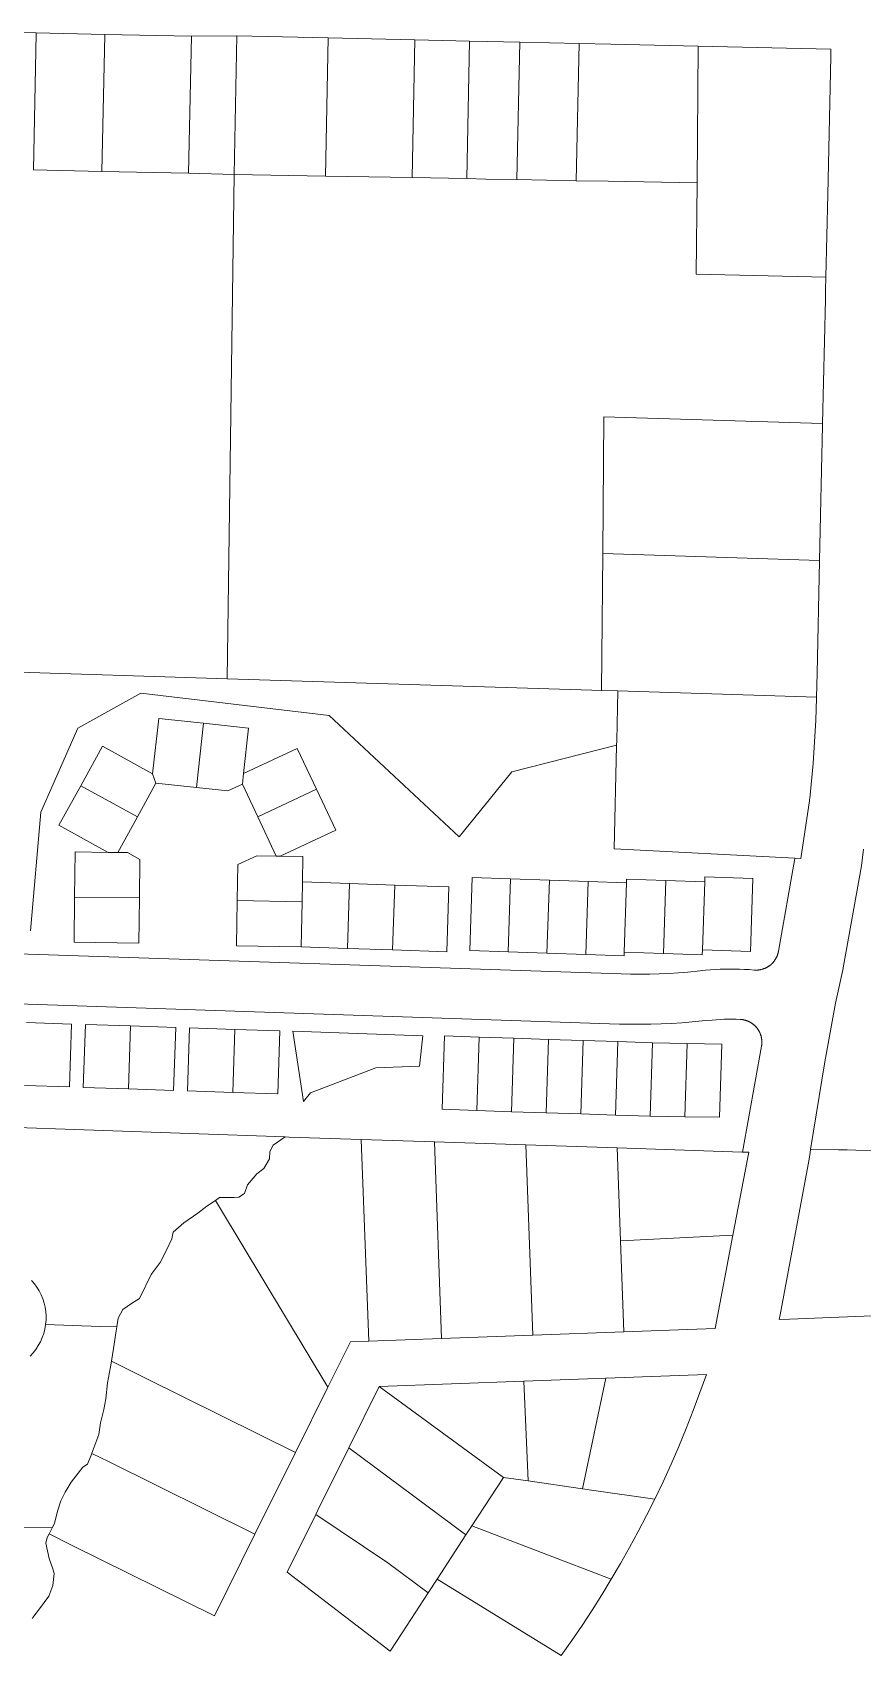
# Model space of a CAD drawing. Header units: feet. Extents: x 865220 to 2774701, y -2240498 to 961524.
# Drawn here: x 2772140 to 2773049, y 951146 to 952925 of the extents above; entities that cross this region are included whole.
import ezdxf

# ---------------------------------------------------------------- set-up
doc = ezdxf.new("R2010")
doc.units = ezdxf.units.FT
doc.header["$LTSCALE"] = 0.015
doc.header["$MEASUREMENT"] = 0
doc.layers.add('Parcels', color=7, linetype='Continuous', lineweight=0)

msp = doc.modelspace()

# ---------------------------------------------------------------- linework, layer by layer
at = {"layer": 'Parcels', "lineweight": 5, "ltscale": 100}
for p, q in [((2772143.9, 952924.9), (2772113.9, 952925.5)), ((2772143.9, 952923.9), (2772140.8, 952774.9)), ((2772140.8, 952774.9), (2772143.9, 952923.9)), ((2772218.9, 952923.3), (2772143.9, 952924.9)), ((2772143.9, 952924.9), (2772143.9, 952923.9)), ((2772143.9, 952923.9), (2772143.9, 952924.9)), ((2772143.9, 952924.9), (2772143.9, 952924.9)), ((2772218.9, 952922.6), (2772215.8, 952773.2)), ((2772313.9, 952921.4), (2772218.9, 952923.3)), ((2772218.9, 952923.3), (2772218.9, 952922.6)), ((2772218.9, 952923.3), (2772218.9, 952923.3)), ((2772310.8, 952771.1), (2772313.9, 952921.4)), ((2772363.8, 952921.9), (2772313.9, 952921.4)), ((2772313.9, 952921.4), (2772313.9, 952921.4)), ((2772363.8, 952921.9), (2772360.8, 952769.9)), ((2772463.8, 952919.6), (2772363.8, 952921.9)), ((2772460.7, 952768.1), (2772463.8, 952919.6)), ((2772558.8, 952917.5), (2772463.8, 952919.6)), ((2772463.8, 952919.6), (2772463.8, 952919.6)), ((2772558.8, 952917.5), (2772555.7, 952766.3)), ((2772618.8, 952916.1), (2772558.8, 952917.5)), ((2772558.8, 952917.5), (2772558.8, 952917.5)), ((2772618.8, 952916.1), (2772615.7, 952765.2)), ((2772615.7, 952765.2), (2772618.8, 952916.1)), ((2772638, 952915.7), (2772618.8, 952916.1)), ((2772618.8, 952916.1), (2772618.8, 952916.1)), ((2772673.7, 952914.9), (2772638, 952915.7)), ((2772670.7, 952764.2), (2772673.7, 952914.9)), ((2772738.7, 952913.4), (2772673.7, 952914.9)), ((2772673.7, 952914.9), (2772673.7, 952914.9)), ((2772738.7, 952913.4), (2772735.7, 952763)), ((2772773.7, 952912.6), (2772738.7, 952913.4)), ((2772738.7, 952913.4), (2772738.7, 952913.4)), ((2772869.4, 952910.5), (2772773.7, 952912.6)), ((2772868.1, 952760.5), (2772869.4, 952910.5)), ((2773014.8, 952907.2), (2772869.4, 952910.5)), ((2772869.4, 952910.5), (2772869.4, 952910.5)), ((2773014.6, 952898.6), (2773014.8, 952907.2)), ((2773014.8, 952907.2), (2773014.8, 952907.2)), ((2773011.3, 952747.9), (2773014.6, 952898.6)), ((2772140.8, 952774.9), (2772215.8, 952773.2)), ((2772310.8, 952771.1), (2772215.8, 952773.2)), ((2772310.8, 952771.1), (2772360.8, 952769.9)), ((2772360.8, 952769.9), (2772310.8, 952771.1)), ((2772360.8, 952769.9), (2772353.1, 952217)), ((2772360.8, 952769.9), (2772360.8, 952769.9)), ((2772460.7, 952768.1), (2772360.8, 952769.9)), ((2772555.7, 952766.3), (2772460.7, 952768.1)), ((2772460.7, 952768.1), (2772460.7, 952768.1)), ((2772555.7, 952766.3), (2772615.7, 952765.2)), ((2772615.7, 952765.2), (2772636.7, 952764.8)), ((2772636.7, 952764.8), (2772670.7, 952764.2)), ((2772670.7, 952764.2), (2772636.7, 952764.8)), ((2772670.7, 952764.2), (2772735.7, 952763)), ((2772735.7, 952763), (2772670.7, 952764.2)), ((2772735.7, 952763), (2772770.6, 952762.3)), ((2772770.6, 952762.3), (2772868.1, 952760.5)), ((2772868.1, 952760.5), (2772867.2, 952660.5)), ((2773009.3, 952657.3), (2773011.3, 952747.9)), ((2773009.3, 952657.3), (2772867.2, 952660.5)), ((2773009, 952643.3), (2773009.3, 952657.3)), ((2773008.7, 952632.8), (2773009, 952643.3)), ((2773005.7, 952496.7), (2773008.7, 952632.8)), ((2772766, 952504.2), (2772765.1, 952404.2)), ((2773005.7, 952496.7), (2772766, 952504.2)), ((2773003.5, 952396.8), (2773005.7, 952494.7)), ((2773005.7, 952494.7), (2773005.7, 952496.7)), ((2773005.7, 952496.7), (2773005.7, 952496.7)), ((2772765.1, 952404.2), (2772764.7, 952354.2)), ((2773002.4, 952346.8), (2773003.5, 952395.9)), ((2773003.5, 952395.9), (2773003.5, 952396.8)), ((2772764.7, 952354.2), (2772763.4, 952204.2)), ((2773002.4, 952346.8), (2772764.7, 952354.2)), ((2772999.7, 952222.7), (2773002.4, 952346.2)), ((2773002.4, 952346.2), (2773002.4, 952346.8)), ((2773002.4, 952346.8), (2773002.4, 952346.8)), ((2772100.4, 952224.9), (2772353.1, 952217)), ((2772752.6, 952204.5), (2772353.1, 952217)), ((2772999, 952196.8), (2772999.7, 952222.7)), ((2772258.4, 952201.2), (2772189.5, 952162.7)), ((2772465, 952176.7), (2772258.4, 952201.2)), ((2772763.4, 952204.2), (2772752.6, 952204.5)), ((2772781.2, 952203.6), (2772763.4, 952204.2)), ((2772781.2, 952203.6), (2772780, 952149.1)), ((2772781.2, 952203.6), (2772999, 952196.8)), ((2772998.4, 952171.5), (2772999, 952195.8)), ((2772999, 952195.8), (2772999, 952196.8)), ((2772999, 952196.8), (2772999, 952196.8)), ((2772278, 952173.6), (2772271.4, 952112.8)), ((2772278, 952173.6), (2772327.2, 952168.3)), ((2772465, 952176.7), (2772607.5, 952043.8)), ((2772995.4, 952124), (2772998.4, 952171.5)), ((2772189.5, 952162.7), (2772149, 952070.7)), ((2772327.2, 952168.3), (2772319.6, 952097.7)), ((2772319.6, 952097.7), (2772327.2, 952168.3)), ((2772376.4, 952163), (2772327.2, 952168.3)), ((2772327.2, 952168.3), (2772327.2, 952168.3)), ((2772371, 952113), (2772376.4, 952163)), ((2772376.4, 952163), (2772371, 952113)), ((2772192.5, 952099.8), (2772216.3, 952143.1)), ((2772216.3, 952143.1), (2772271.4, 952112.8)), ((2772429.8, 952140.7), (2772371, 952113)), ((2772429.8, 952140.7), (2772450.9, 952095.9)), ((2772779.9, 952144.3), (2772664.9, 952114.9)), ((2772779.9, 952143.7), (2772777.4, 952030.7)), ((2772780, 952149.1), (2772779.9, 952144.3)), ((2772779.9, 952144.3), (2772779.9, 952143.7)), ((2772991.6, 952085.8), (2772995.4, 952124)), ((2772275, 952102.5), (2772254.7, 952065.5)), ((2772271.4, 952112.8), (2772275, 952102.5)), ((2772271.4, 952112.8), (2772271.4, 952112.8)), ((2772275, 952102.5), (2772319.6, 952097.7)), ((2772369.8, 952101.5), (2772353.8, 952094)), ((2772371, 952113), (2772369.8, 952101.5)), ((2772369.8, 952101.5), (2772371, 952113)), ((2772369.8, 952101.5), (2772386.7, 952065.7)), ((2772371, 952113), (2772371, 952113)), ((2772607.5, 952043.8), (2772664.9, 952114.9)), ((2772168.6, 952056.4), (2772192.5, 952099.8)), ((2772192.5, 952099.8), (2772254.7, 952065.5)), ((2772254.7, 952065.5), (2772192.5, 952099.8)), ((2772319.6, 952097.7), (2772353.8, 952094)), ((2772353.8, 952094), (2772319.6, 952097.7)), ((2772386.7, 952065.7), (2772450.9, 952095.9)), ((2772450.9, 952095.9), (2772450.9, 952095.9)), ((2772450.9, 952095.9), (2772472, 952051.1)), ((2772981.7, 952020.1), (2772991.2, 952083)), ((2772991.2, 952083), (2772991.5, 952085.1)), ((2772991.5, 952085.1), (2772991.6, 952085.8)), ((2772149, 952070.7), (2772137.4, 951940.7)), ((2772233.2, 952026.6), (2772254.7, 952065.5)), ((2772254.7, 952065.5), (2772254.7, 952065.5)), ((2772386.7, 952065.7), (2772406.9, 952022.6)), ((2772168.6, 952056.4), (2772222.6, 952026.7)), ((2772222.6, 952026.7), (2772168.6, 952056.4)), ((2772472, 952051.1), (2772411.3, 952022.6)), ((2772777.7, 952030.7), (2772777.4, 952030.7)), ((2772975.2, 952020.4), (2772777.7, 952030.7)), ((2773050.7, 952030.1), (2773048.2, 952011.9)), ((2772186.5, 952027.2), (2772185.9, 951977.7)), ((2772185.9, 951977.7), (2772186.5, 952027.2)), ((2772222.6, 952026.7), (2772186.5, 952027.2)), ((2772222.6, 952026.7), (2772233.2, 952026.6)), ((2772222.6, 952026.7), (2772222.6, 952026.7)), ((2772233.2, 952026.6), (2772243.9, 952026.4)), ((2772243.9, 952026.4), (2772257.4, 952019)), ((2772256.9, 951976.8), (2772257.4, 952019)), ((2772364.2, 951973.9), (2772364.9, 952013.4)), ((2772364.9, 952013.4), (2772385.4, 952023)), ((2772406.9, 952022.6), (2772385.4, 952023)), ((2772411.3, 952022.6), (2772406.9, 952022.6)), ((2772406.9, 952022.6), (2772406.9, 952022.6)), ((2772411.3, 952022.6), (2772411.3, 952022.6)), ((2772411.3, 952022.6), (2772436.1, 952022.1)), ((2772435.6, 951994.2), (2772436.1, 952022.1)), ((2772957.3, 951918.2), (2772975.1, 952019.8)), ((2772975.1, 952019.8), (2772975.2, 952020.4)), ((2772975.2, 952020.4), (2772981.7, 952020.1)), ((2773048.2, 952011.9), (2773028.3, 951900.1)), ((2772435.6, 951994.2), (2772435.2, 951972.6)), ((2772435.2, 951972.6), (2772435.6, 951994.2)), ((2772487.3, 951992.5), (2772435.6, 951994.2)), ((2772435.6, 951994.2), (2772487.3, 951992.5)), ((2772621.7, 951999), (2772619.1, 951919)), ((2772663.7, 951997.6), (2772621.7, 951999)), ((2772663.7, 951997.6), (2772661, 951917.6)), ((2772661, 951917.6), (2772663.7, 951997.6)), ((2772706.2, 951996.2), (2772663.7, 951997.6)), ((2772663.7, 951997.6), (2772663.7, 951997.6)), ((2772706.2, 951996.2), (2772703.6, 951916.2)), ((2772703.6, 951916.2), (2772706.2, 951996.2)), ((2772706.2, 951996.2), (2772706.2, 951996.2)), ((2772706.2, 951996.2), (2772748.8, 951994.8)), ((2772746.1, 951914.8), (2772748.8, 951994.8)), ((2772748.8, 951994.8), (2772748.8, 951994.8)), ((2772748.8, 951994.8), (2772790.7, 951993.4)), ((2772788.2, 951917.3), (2772790.7, 951993.4)), ((2772790.7, 951993.4), (2772790.9, 951997.2)), ((2772790.7, 951993.4), (2772790.7, 951993.4)), ((2772790.9, 951997.2), (2772833.9, 951995.8)), ((2772831.3, 951915.9), (2772833.9, 951995.8)), ((2772833.9, 951995.8), (2772833.9, 951995.8)), ((2772833.9, 951995.8), (2772876.5, 951994.4)), ((2772876.5, 951994.4), (2772874, 951919.8)), ((2772876.7, 951999.7), (2772876.5, 951994.4)), ((2772876.5, 951994.4), (2772876.7, 951999.7)), ((2772876.5, 951994.4), (2772876.5, 951994.4)), ((2772929.2, 951998), (2772876.7, 951999.7)), ((2772926.6, 951918), (2772929.2, 951998)), ((2772929.2, 951998), (2772926.6, 951918)), ((2772185.2, 951928.2), (2772185.9, 951977.7)), ((2772256.9, 951976.8), (2772185.9, 951977.7)), ((2772185.9, 951977.7), (2772185.9, 951977.7)), ((2772256.2, 951927.3), (2772256.9, 951976.8)), ((2772256.9, 951976.8), (2772256.9, 951976.8)), ((2772487.3, 951992.5), (2772485, 951921.4)), ((2772485, 951921.4), (2772487.3, 951992.5)), ((2772487.3, 951992.5), (2772487.3, 951992.5)), ((2772487.3, 951992.5), (2772536.8, 951990.8)), ((2772534.4, 951919.8), (2772536.8, 951990.8)), ((2772596.2, 951988.8), (2772536.8, 951990.8)), ((2772536.8, 951990.8), (2772536.8, 951990.8)), ((2772596.2, 951988.8), (2772593.9, 951917.8)), ((2772364.2, 951973.9), (2772363.3, 951924.4)), ((2772435.2, 951972.6), (2772364.2, 951973.9)), ((2772435.2, 951972.6), (2772434.3, 951923.1)), ((2772434.3, 951923.1), (2772435.2, 951972.6)), ((2772435.2, 951972.6), (2772435.2, 951972.6)), ((2771930.6, 951922), (2772784.8, 951893.5)), ((2772185.2, 951928.2), (2772256.2, 951927.3)), ((2772363.3, 951924.4), (2772434.3, 951923.1)), ((2772434.3, 951923.1), (2772485, 951921.4)), ((2772485, 951921.4), (2772534.4, 951919.8)), ((2772534.4, 951919.8), (2772593.9, 951917.8)), ((2772534.4, 951919.8), (2772534.4, 951919.8)), ((2772619.1, 951919), (2772661, 951917.6)), ((2772619.1, 951919), (2772619.1, 951919)), ((2772661, 951917.6), (2772703.6, 951916.2)), ((2772703.6, 951916.2), (2772746.1, 951914.8)), ((2772746.1, 951914.8), (2772788.1, 951913.4)), ((2772788.1, 951913.4), (2772788.2, 951917.3)), ((2772831.3, 951915.9), (2772788.2, 951917.3)), ((2772873.8, 951914.4), (2772831.3, 951915.9)), ((2772874, 951919.8), (2772873.8, 951914.4)), ((2772874, 951919.8), (2772874, 951919.8)), ((2772926.6, 951918), (2772874, 951919.8)), ((2772949.2, 951903.8), (2772949.5, 951904.1)), ((2772949.5, 951904.1), (2772949.9, 951904.4)), ((2772949.9, 951904.4), (2772950.2, 951904.7)), ((2772950.2, 951904.7), (2772950.5, 951905)), ((2772950.5, 951905), (2772950.8, 951905.3)), ((2772950.8, 951905.3), (2772951.1, 951905.6)), ((2772951.1, 951905.6), (2772951.4, 951906)), ((2772951.4, 951906), (2772951.7, 951906.3)), ((2772951.7, 951906.3), (2772951.9, 951906.6)), ((2772951.9, 951906.6), (2772952.2, 951907)), ((2772952.2, 951907), (2772952.5, 951907.3)), ((2772952.5, 951907.3), (2772952.8, 951907.6)), ((2772952.8, 951907.6), (2772953, 951908)), ((2772953, 951908), (2772953.3, 951908.4)), ((2772953.3, 951908.4), (2772953.5, 951908.7)), ((2772953.5, 951908.7), (2772953.8, 951909.1)), ((2772953.8, 951909.1), (2772954, 951909.5)), ((2772954, 951909.5), (2772954.2, 951909.8)), ((2772954.2, 951909.8), (2772954.4, 951910.2)), ((2772954.4, 951910.2), (2772954.6, 951910.6)), ((2772954.6, 951910.6), (2772954.9, 951911)), ((2772954.9, 951911), (2772955.1, 951911.4)), ((2772955.1, 951911.4), (2772955.2, 951911.7)), ((2772955.2, 951911.7), (2772955.4, 951912.1)), ((2772955.4, 951912.1), (2772955.6, 951912.5)), ((2772955.6, 951912.5), (2772955.8, 951912.9)), ((2772955.8, 951912.9), (2772956, 951913.3)), ((2772956, 951913.3), (2772956.1, 951913.7)), ((2772956.1, 951913.7), (2772956.3, 951914.2)), ((2772956.3, 951914.2), (2772956.4, 951914.6)), ((2772956.4, 951914.6), (2772956.5, 951915)), ((2772956.5, 951915), (2772956.7, 951915.4)), ((2772956.7, 951915.4), (2772956.8, 951915.8)), ((2772956.8, 951915.8), (2772956.9, 951916.2)), ((2772956.9, 951916.2), (2772957, 951916.7)), ((2772957, 951916.7), (2772957.1, 951917.1)), ((2772957.1, 951917.1), (2772957.2, 951917.5)), ((2772957.2, 951917.5), (2772957.3, 951918.2)), ((2772784.8, 951893.5), (2772795.3, 951893.2)), ((2772795.3, 951893.2), (2772805.8, 951893.2)), ((2772805.8, 951893.2), (2772816.2, 951893.3)), ((2772816.2, 951893.3), (2772826.7, 951893.6)), ((2772826.7, 951893.6), (2772837.2, 951894)), ((2772837.2, 951894), (2772847.6, 951894.7)), ((2772847.6, 951894.7), (2772858, 951895.5)), ((2772858, 951895.5), (2772871.4, 951896.9)), ((2772871.4, 951896.9), (2772877.5, 951897.5)), ((2772877.5, 951897.5), (2772882.8, 951897.9)), ((2772882.8, 951897.9), (2772888.1, 951898.3)), ((2772888.1, 951898.3), (2772893.4, 951898.5)), ((2772893.4, 951898.5), (2772898.7, 951898.7)), ((2772898.7, 951898.7), (2772904.1, 951898.8)), ((2772904.1, 951898.8), (2772909.4, 951898.7)), ((2772909.4, 951898.7), (2772914.7, 951898.6)), ((2772914.7, 951898.6), (2772920, 951898.4)), ((2772920, 951898.4), (2772925.3, 951898.1)), ((2772925.3, 951898.1), (2772930.7, 951897.7)), ((2772930.7, 951897.7), (2772931.1, 951897.7)), ((2772931.1, 951897.7), (2772931.5, 951897.6)), ((2772931.5, 951897.6), (2772932, 951897.6)), ((2772932, 951897.6), (2772932.4, 951897.6)), ((2772932.4, 951897.6), (2772932.8, 951897.6)), ((2772932.8, 951897.6), (2772933.3, 951897.6)), ((2772933.3, 951897.6), (2772933.7, 951897.6)), ((2772933.7, 951897.6), (2772934.1, 951897.7)), ((2772934.1, 951897.7), (2772934.6, 951897.7)), ((2772934.6, 951897.7), (2772935, 951897.7)), ((2772935, 951897.7), (2772935.4, 951897.8)), ((2772935.4, 951897.8), (2772935.9, 951897.8)), ((2772935.9, 951897.8), (2772936.3, 951897.9)), ((2772936.3, 951897.9), (2772936.7, 951897.9)), ((2772936.7, 951897.9), (2772937.2, 951898)), ((2772937.2, 951898), (2772937.6, 951898.1)), ((2772937.6, 951898.1), (2772938, 951898.2)), ((2772938, 951898.2), (2772938.5, 951898.3)), ((2772938.5, 951898.3), (2772938.9, 951898.4)), ((2772938.9, 951898.4), (2772939.3, 951898.5)), ((2772939.3, 951898.5), (2772939.7, 951898.6)), ((2772939.7, 951898.6), (2772940.1, 951898.7)), ((2772940.1, 951898.7), (2772940.6, 951898.9)), ((2772940.6, 951898.9), (2772941, 951899)), ((2772941, 951899), (2772941.4, 951899.2)), ((2772941.4, 951899.2), (2772941.8, 951899.3)), ((2772941.8, 951899.3), (2772942.2, 951899.5)), ((2772942.2, 951899.5), (2772942.6, 951899.6)), ((2772942.6, 951899.6), (2772943, 951899.8)), ((2772943, 951899.8), (2772943.4, 951900)), ((2772943.4, 951900), (2772943.8, 951900.2)), ((2772943.8, 951900.2), (2772944.2, 951900.4)), ((2772944.2, 951900.4), (2772944.6, 951900.6)), ((2772944.6, 951900.6), (2772944.9, 951900.8)), ((2772944.9, 951900.8), (2772945.3, 951901)), ((2772945.3, 951901), (2772945.7, 951901.2)), ((2772945.7, 951901.2), (2772946.1, 951901.5)), ((2772946.1, 951901.5), (2772946.4, 951901.7)), ((2772946.4, 951901.7), (2772946.8, 951901.9)), ((2772946.8, 951901.9), (2772947.2, 951902.2)), ((2772947.2, 951902.2), (2772947.5, 951902.4)), ((2772947.5, 951902.4), (2772947.9, 951902.7)), ((2772947.9, 951902.7), (2772948.2, 951903)), ((2772948.2, 951903), (2772948.5, 951903.2)), ((2772948.5, 951903.2), (2772948.9, 951903.5)), ((2772948.9, 951903.5), (2772949.2, 951903.8)), ((2773028.1, 951899.4), (2773020, 951861.5)), ((2773028.3, 951900.1), (2773028.1, 951899.4)), ((2771928.8, 951867), (2772783, 951838.5)), ((2773020, 951861.5), (2773008.3, 951797)), ((2772182.5, 951838.5), (2772133, 951840.2)), ((2772182.5, 951838.5), (2772180.2, 951769.6)), ((2772182.5, 951838.5), (2772182.5, 951838.5)), ((2772197.7, 951838), (2772195.4, 951769.1)), ((2772195.4, 951769.1), (2772197.7, 951838)), ((2772247.2, 951836.4), (2772197.7, 951838)), ((2772197.7, 951838), (2772197.7, 951838)), ((2772247.2, 951836.4), (2772244.9, 951767.4)), ((2772247.2, 951836.4), (2772247.2, 951836.4)), ((2772296.7, 951834.7), (2772247.2, 951836.4)), ((2772296.7, 951834.7), (2772294.4, 951765.8)), ((2772296.7, 951834.7), (2772296.7, 951834.7)), ((2772311.9, 951834.2), (2772309.6, 951765.3)), ((2772311.9, 951834.2), (2772361.4, 951832.6)), ((2772311.9, 951834.2), (2772311.9, 951834.2)), ((2772783, 951838.5), (2772794.4, 951838.3)), ((2772794.4, 951838.3), (2772805.9, 951838.2)), ((2772805.9, 951838.2), (2772817.3, 951838.3)), ((2772817.3, 951838.3), (2772828.7, 951838.6)), ((2772828.7, 951838.6), (2772840.1, 951839.1)), ((2772840.1, 951839.1), (2772851.5, 951839.8)), ((2772851.5, 951839.8), (2772862.9, 951840.8)), ((2772862.9, 951840.8), (2772877.5, 951842.2)), ((2772877.5, 951842.2), (2772884.6, 951842.9)), ((2772884.6, 951842.9), (2772889, 951843.2)), ((2772889, 951843.2), (2772893.3, 951843.5)), ((2772893.3, 951843.5), (2772897.7, 951843.7)), ((2772897.7, 951843.7), (2772902.1, 951843.8)), ((2772902.1, 951843.8), (2772906.4, 951843.8)), ((2772906.4, 951843.8), (2772910.8, 951843.7)), ((2772910.8, 951843.7), (2772915.2, 951843.6)), ((2772915.2, 951843.6), (2772916, 951843.5)), ((2772916, 951843.5), (2772916.4, 951843.5)), ((2772916.4, 951843.5), (2772916.8, 951843.5)), ((2772916.8, 951843.5), (2772917.3, 951843.4)), ((2772917.3, 951843.4), (2772917.7, 951843.3)), ((2772917.7, 951843.3), (2772918.1, 951843.3)), ((2772918.1, 951843.3), (2772918.6, 951843.2)), ((2772918.6, 951843.2), (2772919, 951843.1)), ((2772919, 951843.1), (2772919.4, 951843)), ((2772919.4, 951843), (2772919.8, 951842.9)), ((2772919.8, 951842.9), (2772920.3, 951842.8)), ((2772920.3, 951842.8), (2772920.7, 951842.7)), ((2772920.7, 951842.7), (2772921.1, 951842.6)), ((2772921.1, 951842.6), (2772921.5, 951842.5)), ((2772921.5, 951842.5), (2772921.9, 951842.4)), ((2772921.9, 951842.4), (2772922.4, 951842.2)), ((2772922.4, 951842.2), (2772922.8, 951842.1)), ((2772922.8, 951842.1), (2772923.2, 951841.9)), ((2772923.2, 951841.9), (2772923.6, 951841.8)), ((2772923.6, 951841.8), (2772924, 951841.6)), ((2772924, 951841.6), (2772924.4, 951841.4)), ((2772924.4, 951841.4), (2772924.8, 951841.2)), ((2772924.8, 951841.2), (2772925.2, 951841)), ((2772925.2, 951841), (2772925.6, 951840.8)), ((2772925.6, 951840.8), (2772925.9, 951840.6)), ((2772925.9, 951840.6), (2772926.3, 951840.4)), ((2772926.3, 951840.4), (2772926.7, 951840.2)), ((2772926.7, 951840.2), (2772927.1, 951840)), ((2772927.1, 951840), (2772927.5, 951839.8)), ((2772927.5, 951839.8), (2772927.8, 951839.5)), ((2772927.8, 951839.5), (2772928.2, 951839.3)), ((2772928.2, 951839.3), (2772928.5, 951839)), ((2772928.5, 951839), (2772928.9, 951838.8)), ((2772928.9, 951838.8), (2772929.3, 951838.5)), ((2772929.3, 951838.5), (2772929.6, 951838.3)), ((2772929.6, 951838.3), (2772929.9, 951838)), ((2772929.9, 951838), (2772930.3, 951837.7)), ((2772930.3, 951837.7), (2772930.6, 951837.4)), ((2772930.6, 951837.4), (2772930.9, 951837.1)), ((2772930.9, 951837.1), (2772931.3, 951836.8)), ((2772931.3, 951836.8), (2772931.6, 951836.5)), ((2772931.6, 951836.5), (2772931.9, 951836.2)), ((2772931.9, 951836.2), (2772932.2, 951835.9)), ((2772932.2, 951835.9), (2772932.5, 951835.6)), ((2772932.5, 951835.6), (2772932.8, 951835.3)), ((2772932.8, 951835.3), (2772933.1, 951835)), ((2772933.1, 951835), (2772933.3, 951834.6)), ((2772933.3, 951834.6), (2772933.6, 951834.3)), ((2772933.6, 951834.3), (2772933.9, 951833.9)), ((2772933.9, 951833.9), (2772934.2, 951833.6)), ((2772934.2, 951833.6), (2772934.4, 951833.2)), ((2772934.4, 951833.2), (2772934.7, 951832.9)), ((2772934.7, 951832.9), (2772934.9, 951832.5)), ((2772359.1, 951763.6), (2772361.4, 951832.6)), ((2772361.4, 951832.6), (2772359.1, 951763.6)), ((2772361.4, 951832.6), (2772361.4, 951832.6)), ((2772361.4, 951832.6), (2772410.8, 951830.9)), ((2772408.5, 951762), (2772410.8, 951830.9)), ((2772410.8, 951830.9), (2772410.8, 951830.9)), ((2772567.6, 951825.7), (2772425.2, 951830.5)), ((2772436.6, 951753.5), (2772425.2, 951830.5)), ((2772425.2, 951830.5), (2772425.2, 951830.5)), ((2772563.7, 951792.2), (2772567.6, 951825.7)), ((2772591.4, 951825.5), (2772588.8, 951745)), ((2772629.4, 951824.2), (2772591.4, 951825.5)), ((2772591.4, 951825.5), (2772629.4, 951824.2)), ((2772591.4, 951825.5), (2772591.4, 951825.5)), ((2772626.7, 951743.7), (2772629.4, 951824.2)), ((2772629.4, 951824.2), (2772629.4, 951824.2)), ((2772629.4, 951824.2), (2772667.4, 951823)), ((2772664.7, 951742.4), (2772667.4, 951823)), ((2772667.4, 951823), (2772664.7, 951742.4)), ((2772667.4, 951823), (2772667.4, 951823)), ((2772667.4, 951823), (2772705.4, 951821.7)), ((2772702.7, 951741.2), (2772705.4, 951821.7)), ((2772705.4, 951821.7), (2772702.7, 951741.2)), ((2772705.4, 951821.7), (2772705.4, 951821.7)), ((2772743.3, 951820.4), (2772705.4, 951821.7)), ((2772740.7, 951739.9), (2772743.3, 951820.4)), ((2772743.3, 951820.4), (2772743.3, 951820.4)), ((2772781.3, 951819.2), (2772743.3, 951820.4)), ((2772781.3, 951819.2), (2772778.6, 951738.6)), ((2772781.3, 951819.2), (2772781.3, 951819.2)), ((2772781.3, 951819.2), (2772819.3, 951817.9)), ((2772816.6, 951737.4), (2772819.3, 951817.9)), ((2772819.3, 951817.9), (2772816.6, 951737.4)), ((2772819.3, 951817.9), (2772819.3, 951817.9)), ((2772857.3, 951817.2), (2772819.3, 951817.9)), ((2772857.3, 951817.2), (2772854.6, 951736.9)), ((2772857.3, 951817.2), (2772857.3, 951817.2)), ((2772895.3, 951816.4), (2772857.3, 951817.2)), ((2772857.3, 951817.2), (2772895.3, 951816.4)), ((2772892.6, 951736.5), (2772895.3, 951816.4)), ((2772895.3, 951816.4), (2772892.6, 951736.5)), ((2772895.3, 951816.4), (2772895.3, 951816.4)), ((2772934.9, 951832.5), (2772935.2, 951832.2)), ((2772935.2, 951832.2), (2772935.4, 951831.8)), ((2772935.4, 951831.8), (2772935.6, 951831.4)), ((2772935.6, 951831.4), (2772935.8, 951831)), ((2772935.8, 951831), (2772936.1, 951830.7)), ((2772936.1, 951830.7), (2772936.3, 951830.3)), ((2772936.3, 951830.3), (2772936.5, 951829.9)), ((2772936.5, 951829.9), (2772936.7, 951829.5)), ((2772936.7, 951829.5), (2772936.8, 951829.1)), ((2772936.8, 951829.1), (2772937, 951828.7)), ((2772937, 951828.7), (2772937.2, 951828.3)), ((2772937.2, 951828.3), (2772937.4, 951827.9)), ((2772937.4, 951827.9), (2772937.5, 951827.5)), ((2772937.5, 951827.5), (2772937.7, 951827.1)), ((2772937.7, 951827.1), (2772937.8, 951826.7)), ((2772937.8, 951826.7), (2772938, 951826.3)), ((2772938, 951826.3), (2772938.1, 951825.9)), ((2772938.1, 951825.9), (2772938.2, 951825.4)), ((2772938.2, 951825.4), (2772938.3, 951825)), ((2772938.3, 951825), (2772938.4, 951824.6)), ((2772938.4, 951824.6), (2772938.5, 951824.2)), ((2772938.5, 951824.2), (2772938.6, 951823.7)), ((2772938.6, 951823.7), (2772938.7, 951823.3)), ((2772938.7, 951823.3), (2772938.8, 951822.9)), ((2772938.8, 951822.9), (2772938.9, 951822.5)), ((2772938.9, 951822.5), (2772938.9, 951822)), ((2772938.9, 951822), (2772939, 951821.6)), ((2772939, 951815.5), (2772938.9, 951815.1)), ((2772939, 951821.6), (2772939, 951821.2)), ((2772939, 951821.2), (2772939.1, 951820.7)), ((2772939.1, 951816.4), (2772939, 951815.9)), ((2772939, 951815.9), (2772939, 951815.5)), ((2772939.1, 951820.7), (2772939.1, 951820.3)), ((2772939.1, 951820.3), (2772939.1, 951819.9)), ((2772939.1, 951819.9), (2772939.1, 951819.4)), ((2772939.1, 951819.4), (2772939.2, 951819)), ((2772939.2, 951818.1), (2772939.1, 951817.7)), ((2772939.1, 951817.7), (2772939.1, 951817.2)), ((2772939.1, 951817.2), (2772939.1, 951816.8)), ((2772939.1, 951816.8), (2772939.1, 951816.4)), ((2772939.2, 951819), (2772939.2, 951818.5)), ((2772939.2, 951818.5), (2772939.2, 951818.1)), ((2772938.8, 951814.2), (2772918, 951698.1)), ((2772938.9, 951815.1), (2772938.8, 951814.6)), ((2772938.8, 951814.6), (2772938.8, 951814.2)), ((2772444.5, 951763.1), (2772515.9, 951790.4)), ((2772515.9, 951790.4), (2772563.7, 951792.2)), ((2773008.3, 951797), (2772992.5, 951700.8)), ((2772180.2, 951769.6), (2772130.8, 951771.2)), ((2772244.9, 951767.4), (2772195.4, 951769.1)), ((2772244.9, 951767.4), (2772294.4, 951765.8)), ((2772294.4, 951765.8), (2772244.9, 951767.4)), ((2772359.1, 951763.6), (2772309.6, 951765.3)), ((2772359.1, 951763.6), (2772408.5, 951762)), ((2772408.5, 951762), (2772359.1, 951763.6)), ((2772444.5, 951763.1), (2772436.6, 951753.5)), ((2772444.5, 951763.1), (2772444.5, 951763.1)), ((2772588.8, 951745), (2772626.7, 951743.7)), ((2772664.7, 951742.4), (2772626.7, 951743.7)), ((2772702.7, 951741.2), (2772664.7, 951742.4)), ((2772740.7, 951739.9), (2772702.7, 951741.2)), ((2772740.7, 951739.9), (2772778.6, 951738.6)), ((2772816.6, 951737.4), (2772778.6, 951738.6)), ((2772816.6, 951737.4), (2772854.6, 951736.9)), ((2772854.6, 951736.9), (2772816.6, 951737.4)), ((2772892.6, 951736.5), (2772854.6, 951736.9)), ((2772416.8, 951714.8), (2772097.6, 951726.1)), ((2772403.5, 951705.7), (2772416.8, 951714.8)), ((2772420.7, 951714.6), (2772416.8, 951714.8)), ((2772416.8, 951714.8), (2772416.8, 951714.8)), ((2772500.1, 951712), (2772420.7, 951714.6)), ((2772420.7, 951714.6), (2772420.7, 951714.6)), ((2772580.3, 951709.3), (2772500.1, 951712)), ((2772500.1, 951712), (2772508.2, 951490.9)), ((2772680.4, 951706), (2772580.3, 951709.3)), ((2772680.4, 951706), (2772580.3, 951709.3)), ((2772580.3, 951709.3), (2772588.1, 951493.8)), ((2772580.3, 951709.3), (2772580.3, 951709.3)), ((2772393.4, 951680), (2772399.6, 951690.6)), ((2772399.6, 951690.6), (2772400, 951698.9)), ((2772400, 951698.9), (2772403.5, 951705.7)), ((2772780.6, 951702.7), (2772680.4, 951706)), ((2772780.6, 951702.7), (2772680.4, 951706)), ((2772680.4, 951706), (2772688, 951497.5)), ((2772680.4, 951706), (2772680.4, 951706)), ((2772917.7, 951698.1), (2772780.6, 951702.7)), ((2772780.6, 951702.7), (2772780.6, 951702.7)), ((2772917.7, 951698.1), (2772780.6, 951702.7)), ((2772780.6, 951702.7), (2772784.3, 951601)), ((2772907.4, 951606.9), (2772924.8, 951697.9)), ((2772918, 951698.1), (2772917.7, 951698.1)), ((2772918, 951698.1), (2772917.7, 951698.1)), ((2772924.8, 951697.9), (2772918, 951698.1)), ((2772918, 951698.1), (2772918, 951698.1)), ((2772992, 951697.8), (2772990.8, 951690.3)), ((2772992.5, 951700.8), (2772992, 951697.8)), ((2772992.5, 951700.8), (2773023.3, 951700.6)), ((2773032.6, 951700.5), (2773023.3, 951700.6)), ((2773023.3, 951700.6), (2773023.3, 951700.6)), ((2773042, 951700.4), (2773032.6, 951700.5)), ((2773042, 951700.4), (2773109, 951699.8)), ((2772375.2, 951662.3), (2772385.4, 951674.4)), ((2772385.4, 951674.4), (2772393.4, 951680)), ((2772990.8, 951690.3), (2772959.1, 951519.7)), ((2772375.2, 951662.3), (2772372.2, 951652.6)), ((2772320.8, 951631.1), (2772330.8, 951638.8)), ((2772330.8, 951638.8), (2772340.1, 951645.1)), ((2772344.6, 951648.2), (2772340.1, 951645.1)), ((2772345.7, 951635.8), (2772340.1, 951645.1)), ((2772344.6, 951648.2), (2772360.8, 951648.4)), ((2772365.8, 951648.6), (2772360.8, 951648.4)), ((2772365.8, 951648.6), (2772372.2, 951652.6)), ((2772305.4, 951620.7), (2772294, 951610.5)), ((2772305.4, 951620.7), (2772320.8, 951631.1)), ((2772345.7, 951635.8), (2772463.5, 951440.4)), ((2772292.5, 951602.9), (2772286.2, 951589.7)), ((2772292.5, 951602.9), (2772294, 951610.5)), ((2772907.4, 951606.9), (2772784.3, 951601)), ((2772887.9, 951504.8), (2772907.4, 951606.9)), ((2772279.7, 951577), (2772286.2, 951589.7)), ((2772784.3, 951601), (2772788, 951501.1)), ((2772269.8, 951564.1), (2772279.7, 951577)), ((2772138.7, 951557.5), (2772141.8, 951553.8)), ((2772141.8, 951553.8), (2772144.6, 951549.9)), ((2772144.6, 951549.9), (2772147.1, 951545.9)), ((2772256.8, 951537.7), (2772269.8, 951564.1)), ((2772147.1, 951545.9), (2772149.2, 951541.6)), ((2772149.2, 951541.6), (2772151, 951537.2)), ((2772151, 951537.2), (2772152.5, 951532.6)), ((2772152.5, 951532.6), (2772153.5, 951528)), ((2772248.3, 951532.3), (2772238.7, 951525.4)), ((2772256.8, 951537.7), (2772248.3, 951532.3)), ((2772153.5, 951528), (2772154.2, 951523.2)), ((2772154.5, 951513.7), (2772154.1, 951509)), ((2772154.2, 951523.2), (2772154.6, 951518.5)), ((2772154.6, 951518.5), (2772154.5, 951513.7)), ((2772232.1, 951506.5), (2772233.6, 951516.1)), ((2772238.7, 951525.4), (2772233.6, 951516.1)), ((2772959.1, 951519.7), (2772958.1, 951514.5)), ((2772958.1, 951514.5), (2772969.3, 951515)), ((2772969.3, 951515), (2773115.5, 951521)), ((2772152, 951499.4), (2772150.4, 951494.8)), ((2772153.2, 951504.1), (2772152, 951499.4)), ((2772154.1, 951509), (2772153.2, 951504.1)), ((2772154.1, 951509), (2772154.1, 951509)), ((2772154.1, 951509), (2772214, 951507.1)), ((2772214, 951507.1), (2772232.1, 951506.5)), ((2772228.5, 951482.7), (2772231.5, 951502.3)), ((2772232.1, 951506.5), (2772231.5, 951502.3)), ((2772588.1, 951493.8), (2772688, 951497.5)), ((2772688, 951497.5), (2772788, 951501.1)), ((2772788, 951501.1), (2772887.9, 951504.8)), ((2772788, 951501.1), (2772788, 951501.1)), ((2772140.3, 951478), (2772137, 951474.4)), ((2772143.3, 951481.9), (2772140.3, 951478)), ((2772146, 951486), (2772143.3, 951481.9)), ((2772148.4, 951490.3), (2772146, 951486)), ((2772150.4, 951494.8), (2772148.4, 951490.3)), ((2772226.3, 951468.8), (2772228.5, 951482.7)), ((2772463.5, 951440.4), (2772488.2, 951490.2)), ((2772488.2, 951490.2), (2772508.2, 951490.9)), ((2772508.2, 951490.9), (2772588.1, 951493.8)), ((2772225.3, 951462.7), (2772222, 951445.2)), ((2772225.3, 951462.7), (2772226.3, 951468.8)), ((2772226.3, 951468.8), (2772263.5, 951450.3)), ((2772222, 951445.2), (2772220.1, 951427.7)), ((2772220.1, 951427.7), (2772222, 951445.2)), ((2772428, 951368.7), (2772263.5, 951450.3)), ((2772263.5, 951450.3), (2772428, 951368.7)), ((2772678.4, 951447.1), (2772519.8, 951441.3)), ((2772768.1, 951450.4), (2772678.4, 951447.1)), ((2772683.1, 951337.6), (2772678.4, 951447.1)), ((2772768.1, 951450.4), (2772742.5, 951329.1)), ((2772778.4, 951450.7), (2772768.1, 951450.4)), ((2772878.3, 951454.4), (2772778.4, 951450.7)), ((2772871.2, 951434.5), (2772878.3, 951454.4)), ((2772220.1, 951427.7), (2772217.8, 951416)), ((2772217.8, 951416), (2772220.1, 951427.7)), ((2772428, 951368.7), (2772463.5, 951440.4)), ((2772463.5, 951440.4), (2772463.5, 951440.4)), ((2772519.8, 951441.3), (2772486.3, 951373.8)), ((2772655.8, 951341.5), (2772519.8, 951441.3)), ((2772519.8, 951441.3), (2772655.8, 951341.5)), ((2772863.8, 951414.7), (2772871.2, 951434.5)), ((2772217.8, 951416), (2772214.4, 951401.4)), ((2772214.4, 951401.4), (2772217.8, 951416)), ((2772856.1, 951395), (2772863.8, 951414.7)), ((2772204.9, 951368.1), (2772212.3, 951388.4)), ((2772214.4, 951401.4), (2772212.3, 951388.4)), ((2772848, 951375.4), (2772856.1, 951395)), ((2772486.3, 951373.8), (2772452.5, 951305.7)), ((2772614.8, 951278.6), (2772486.3, 951373.8)), ((2772486.3, 951373.8), (2772614.8, 951278.6)), ((2772839.6, 951356.1), (2772848, 951375.4)), ((2772194.9, 951352.6), (2772182.1, 951336.4)), ((2772182.1, 951336.4), (2772194.9, 951352.6)), ((2772194.9, 951352.6), (2772200, 951356.2)), ((2772204.8, 951367.8), (2772200, 951356.2)), ((2772200, 951356.2), (2772204.8, 951367.8)), ((2772204.9, 951368.1), (2772204.8, 951367.8)), ((2772204.8, 951367.8), (2772204.9, 951368.1)), ((2772223, 951358.8), (2772204.8, 951367.8)), ((2772204.8, 951367.8), (2772223, 951358.8)), ((2772383.5, 951279.2), (2772223, 951358.8)), ((2772223, 951358.8), (2772383.5, 951279.2)), ((2772383.5, 951279.2), (2772428, 951368.7)), ((2772428, 951368.7), (2772428, 951368.7)), ((2772830.8, 951336.8), (2772839.6, 951356.1)), ((2772182.1, 951336.4), (2772175.6, 951325.5)), ((2772175.6, 951325.5), (2772182.1, 951336.4)), ((2772621.4, 951288.6), (2772655.8, 951341.5)), ((2772683.1, 951337.6), (2772655.8, 951341.5)), ((2772655.8, 951341.5), (2772655.8, 951341.5)), ((2772655.8, 951341.5), (2772683.1, 951337.6)), ((2772742.5, 951329.1), (2772683.1, 951337.6)), ((2772683.1, 951337.6), (2772683.1, 951337.6)), ((2772683.1, 951337.6), (2772742.5, 951329.1)), ((2772821.7, 951317.8), (2772830.8, 951336.8)), ((2772175.6, 951325.5), (2772170.7, 951315.9)), ((2772170.7, 951315.9), (2772175.6, 951325.5)), ((2772752.4, 951327.7), (2772742.5, 951329.1)), ((2772742.5, 951329.1), (2772742.5, 951329.1)), ((2772752.4, 951327.7), (2772821.7, 951317.8)), ((2772812.8, 951299.9), (2772821.7, 951317.8)), ((2772821.7, 951317.8), (2772821.7, 951317.8)), ((2772167.1, 951304.5), (2772163.7, 951291)), ((2772170.7, 951315.9), (2772167.1, 951304.5)), ((2772450.1, 951300.9), (2772418.7, 951237.6)), ((2772452.5, 951305.7), (2772450.1, 951300.9)), ((2772529.2, 951248), (2772450.1, 951300.9)), ((2772450.1, 951300.9), (2772529.2, 951248)), ((2772803.6, 951282.1), (2772812.8, 951299.9)), ((2772097.5, 951286.9), (2772161.1, 951286.1)), ((2772157.8, 951279.6), (2772159.3, 951282.7)), ((2772161.1, 951286.1), (2772159.3, 951282.7)), ((2772163.7, 951291), (2772161.1, 951286.1)), ((2772161.1, 951286.1), (2772163.7, 951291)), ((2772621.4, 951288.6), (2772614.8, 951278.6)), ((2772614.8, 951278.6), (2772621.4, 951288.6)), ((2772774.1, 951229.9), (2772621.4, 951288.6)), ((2772621.4, 951288.6), (2772774.1, 951229.9)), ((2772794, 951264.5), (2772803.6, 951282.1)), ((2772154.4, 951269.4), (2772155.8, 951275.7)), ((2772158, 951252.6), (2772154.4, 951269.4)), ((2772155.8, 951275.7), (2772157.8, 951279.6)), ((2772157.8, 951279.6), (2772182.4, 951267.3)), ((2772182.4, 951267.3), (2772339.1, 951189.6)), ((2772339.1, 951189.6), (2772383.5, 951279.2)), ((2772383.5, 951279.2), (2772383.5, 951279.2)), ((2772614.8, 951278.6), (2772583.2, 951230)), ((2772614.8, 951278.6), (2772614.8, 951278.6)), ((2772784.2, 951247.1), (2772794, 951264.5)), ((2772162, 951241.3), (2772158, 951252.6)), ((2772573.4, 951214.9), (2772529.2, 951248)), ((2772529.2, 951248), (2772529.2, 951248)), ((2772529.2, 951248), (2772573.4, 951214.9)), ((2772774.1, 951229.9), (2772784.2, 951247.1)), ((2772163.4, 951236), (2772162, 951241.3)), ((2772162.1, 951223.2), (2772163.4, 951236)), ((2772418.7, 951237.6), (2772531.9, 951151.2)), ((2772573.4, 951214.9), (2772583.2, 951230)), ((2772583.2, 951230), (2772719.3, 951146.2)), ((2772763.7, 951212.8), (2772774.1, 951229.9)), ((2772774.1, 951229.9), (2772774.1, 951229.9)), ((2772147.3, 951197.6), (2772157.7, 951211.3)), ((2772157.7, 951211.3), (2772162.1, 951223.2)), ((2772545, 951171.3), (2772573.4, 951214.9)), ((2772753, 951195.9), (2772763.7, 951212.8)), ((2772140, 951187.8), (2772147.3, 951197.6)), ((2772742.1, 951179.1), (2772753, 951195.9)), ((2772139.3, 951186.4), (2772140, 951187.8)), ((2772730.8, 951162.6), (2772742.1, 951179.1)), ((2772531.9, 951151.2), (2772545, 951171.3)), ((2772719.3, 951146.2), (2772730.8, 951162.6))]:
    msp.add_line(p, q, dxfattribs=at)

doc.saveas('drawing.dxf')
